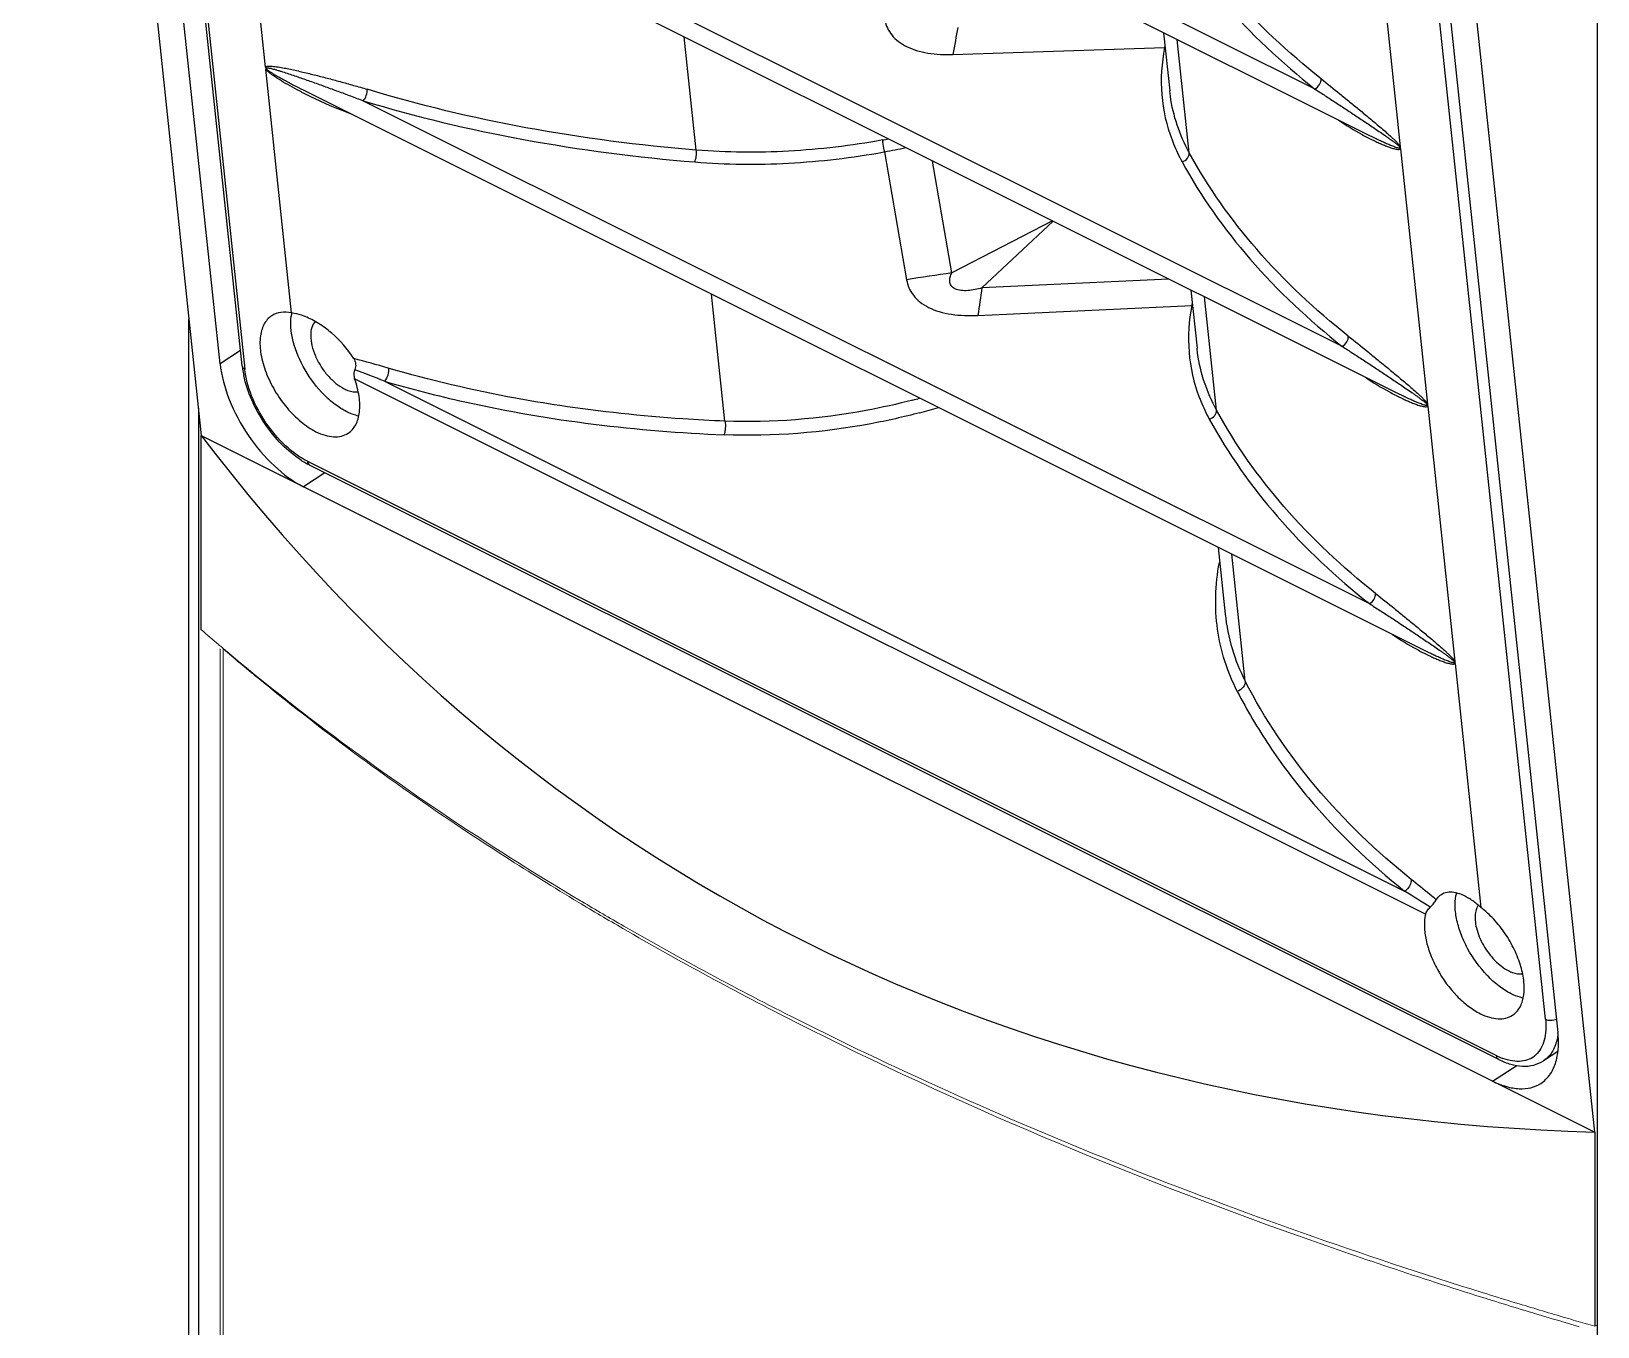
# Model space of a CAD drawing. Header units: millimetres. Extents: x 208114 to 212367, y 170574 to 176275.
# Drawn here: x 211387.2 to 211480.2, y 175111.5 to 175188.4 of the extents above; entities that cross this region are included whole.
import ezdxf

# ---------------------------------------------------------------- set-up
doc = ezdxf.new("R2010")
doc.units = ezdxf.units.MM
doc.header["$LTSCALE"] = 10
doc.layers.add('标注', color=251, linetype='Continuous', lineweight=9)

msp = doc.modelspace()

# ---------------------------------------------------------------- linework, layer by layer
for p, q in [((211480.22, 174468.285), (211480.22, 175336.065)), ((211387.224, 175259.702), (211397.315, 175164.404)), ((211398.43, 175168.671), (211388.879, 175258.875)), ((211399.746, 175168.54), (211390.756, 175253.444)), ((211390.909, 175253.262), (211399.898, 175168.357)), ((211468.309, 175219.16), (211477.86, 175128.957)), ((211480.054, 175123.035), (211469.963, 175218.333)), ((211466.577, 175182.266), (211400.152, 175215.478)), ((211403.7, 175214.856), (211463.432, 175184.99)), ((211477.122, 175129.746), (211468.132, 175214.65)), ((211401.134, 175186.286), (211399.528, 175201.458)), ((211468.196, 175166.983), (211401.77, 175200.195)), ((211405.318, 175199.573), (211465.051, 175169.707)), ((211466.896, 175196.721), (211468.502, 175181.549)), ((211426.703, 175181.363), (211425.991, 175188.085)), ((211454.45, 175188.329), (211454.816, 175184.874)), ((211455.974, 175181.201), (211455.262, 175187.923)), ((211441.939, 175187.04), (211454.507, 175187.447)), ((211402.68, 175171.689), (211401.146, 175186.175)), ((211469.814, 175151.7), (211403.389, 175184.913)), ((211406.936, 175184.291), (211466.669, 175154.424)), ((211454.816, 175184.873), (211454.816, 175184.874)), ((211454.853, 175184.568), (211454.816, 175184.873)), ((211437.833, 175181.25), (211437.883, 175181.259)), ((211437.883, 175181.259), (211439.193, 175173.66)), ((211468.514, 175181.438), (211470.12, 175166.267)), ((211441.882, 175174.07), (211440.737, 175180.712)), ((211447.846, 175177.158), (211441.882, 175174.07)), ((211443.664, 175173.179), (211447.893, 175177.134)), ((211454.761, 175173.7), (211443.664, 175173.179)), ((211456.068, 175173.046), (211456.434, 175169.591)), ((211428.408, 175165.264), (211427.61, 175172.802)), ((211443.425, 175171.543), (211456.121, 175172.14)), ((211457.592, 175165.918), (211456.881, 175172.64)), ((211396.581, 174510.671), (211396.581, 175171.336)), ((211399.648, 175169.464), (211398.43, 175168.671)), ((211456.434, 175169.591), (211456.434, 175169.591)), ((211456.471, 175169.285), (211456.434, 175169.591)), ((211470.001, 175135.977), (211406.421, 175167.767)), ((211408.195, 175167.633), (211468.756, 175137.352)), ((211397.142, 175166.036), (211397.142, 174509.824)), ((211470.132, 175166.155), (211471.738, 175150.984)), ((211397.315, 175152.875), (211397.315, 175164.404)), ((211397.315, 175164.404), (211480.054, 175123.035)), ((211403.613, 175162.882), (211474.217, 175127.58)), ((211474.349, 175127.352), (211403.745, 175162.654)), ((211404.655, 175162.199), (211403.382, 175161.371)), ((211457.686, 175157.764), (211458.106, 175153.797)), ((211459.297, 175149.82), (211458.499, 175157.358)), ((211471.75, 175150.873), (211473.284, 175136.387)), ((211477.857, 175127.828), (211477.014, 175127.279)), ((211473.986, 175126.069), (211475.412, 175126.996)), ((211480.054, 175123.035), (211480.054, 175111.505))]:
    msp.add_line(p, q)
for centre, radius, start, end in [((211584.87, 175161.451), 145.203, 169.20517, 169.85011), ((211464.588, 175185.452), 10.277, 168.14428, 168.80647), ((211454.491, 175188.07), 0.623, 271.47862, 274.81328), ((211415.56, 175208.836), 26.989, 242.92161, 244.06147), ((211416.586, 175210.934), 29.324, 244.05251, 249.1791), ((211474.849, 175198.067), 17.981, 236.06761, 241.40667), ((211474.155, 175196.812), 16.547, 241.43528, 242.64776), ((211425.317, 175249.355), 68.531, 280.45246, 280.7556), ((211449.166, 175183.795), 11.562, 189.1266, 189.78432), ((211425.379, 175249.122), 69.005, 280.4401, 281.51307), ((211464.474, 175185.571), 10.186, 200.75041, 202.10485), ((211464.724, 175185.675), 10.457, 202.11796, 208.61245), ((211460.145, 175045.343), 130.015, 98.07482, 99.27354), ((211601.755, 175149.21), 159.897, 171.37881, 171.97095), ((211466.197, 175170.169), 10.268, 168.13483, 168.9345), ((211456.104, 175172.763), 0.623, 271.52944, 275.52915), ((211405.142, 175171.166), 2.514, 167.90617, 172.2672), ((211405.115, 175169.11), 5.399, 186.05712, 188.189), ((211405.7, 175169.198), 5.99, 188.22797, 191.78417), ((211389.978, 175105.37), 65.685, 73.69828, 75.5541), ((211346.92, 175013.22), 166.126, 68.35602, 69.00811), ((211476.467, 175182.785), 17.982, 236.06762, 241.4036), ((211429.252, 175206.331), 41.129, 284.52559, 285.08331), ((211466.093, 175170.288), 10.187, 200.75102, 202.12743), ((211466.344, 175170.393), 10.459, 202.14043, 208.61218), ((211475.774, 175181.532), 16.55, 241.43211, 242.64431), ((211429.128, 175207.169), 42.805, 284.68399, 286.20729), ((211406.176, 175167.464), 5.39, 237.22978, 240.80497), ((211405.945, 175167.051), 4.917, 240.80346, 243.41569), ((211469.309, 175154.983), 11.266, 186.04497, 207.28157), ((211478.085, 175167.502), 17.982, 236.06762, 241.4036), ((211477.393, 175166.249), 16.55, 241.43211, 242.64431), ((211355.738, 174955.438), 214.163, 57.66775, 58.14816), ((211476.01, 175131.163), 4.007, 243.41122, 246.49939), ((211475.867, 175130.833), 3.648, 246.50038, 249.49714)]:
    msp.add_arc(centre, radius, start, end)
msp.add_ellipse((211592.824, 175409.57), major_axis=(167.423, 270.895), ratio=0.558745, start_param=-3.353464, end_param=-2.829042)
for points, knots in [([(211463.796, 175185.598), (211461.836, 175187.147), (211458.287, 175190.465), (211455.47, 175194.438), (211454.356, 175196.484)], [0, 0, 0, 0, 0.517487, 1, 1, 1, 1]), ([(211453.927, 175195.95), (211455.048, 175193.89), (211457.885, 175189.889), (211461.457, 175186.548), (211463.431, 175184.989)], [0, 0, 0, 0, 0.482484, 1, 1, 1, 1]), ([(211437.901, 175189.059), (211437.933, 175188.906), (211438.035, 175188.599), (211438.404, 175188.01), (211439.029, 175187.553), (211439.789, 175187.261), (211440.711, 175187.054), (211441.443, 175187.024), (211441.939, 175187.04)], [0, 0, 0, 0, 0.096066, 0.196294, 0.422535, 0.553808, 0.695679, 1, 1, 1, 1]), ([(211454.507, 175187.447), (211454.327, 175186.532), (211454.204, 175184.656), (211454.623, 175182.822), (211454.949, 175181.962)], [0, 0, 0, 0, 0.503387, 1, 1, 1, 1]), ([(211401.134, 175186.286), (211401.148, 175186.306), (211401.197, 175186.33), (211401.3, 175186.348), (211401.44, 175186.349), (211401.612, 175186.335), (211401.849, 175186.305), (211402.151, 175186.254), (211402.516, 175186.181), (211402.886, 175186.102), (211403.387, 175185.987), (211404.021, 175185.833), (211404.79, 175185.637), (211405.571, 175185.428), (211406.362, 175185.207), (211406.892, 175185.051), (211407.159, 175184.97)], [0, 0, 0, 0, 0.011722, 0.024255, 0.050968, 0.078939, 0.107648, 0.166468, 0.226568, 0.287607, 0.349416, 0.474999, 0.602929, 0.73307, 0.865406, 1, 1, 1, 1]), ([(211401.134, 175186.286), (211401.135, 175186.281), (211401.139, 175186.259), (211401.147, 175186.237), (211401.157, 175186.222)], [0, 0, 0, 0, 0.229629, 1, 1, 1, 1]), ([(211401.157, 175186.222), (211401.154, 175186.22), (211401.144, 175186.206), (211401.145, 175186.188), (211401.146, 175186.175)], [0, 0, 0, 0, 0.210989, 1, 1, 1, 1]), ([(211403.275, 175184.806), (211403.091, 175184.9), (211402.724, 175185.093), (211402.271, 175185.349), (211401.912, 175185.567), (211401.644, 175185.741), (211401.423, 175185.899), (211401.255, 175186.042), (211401.175, 175186.125), (211401.146, 175186.175)], [0, 0, 0, 0, 0.24367, 0.489223, 0.613213, 0.73862, 0.866595, 0.932438, 1, 1, 1, 1]), ([(211401.157, 175186.222), (211401.156, 175186.227), (211401.157, 175186.236), (211401.173, 175186.249), (211401.201, 175186.253), (211401.236, 175186.253), (211401.288, 175186.247), (211401.356, 175186.236), (211401.469, 175186.212), (211401.612, 175186.174), (211401.786, 175186.124), (211401.962, 175186.07), (211402.2, 175185.995), (211402.498, 175185.897), (211402.858, 175185.775), (211403.221, 175185.65), (211403.585, 175185.522), (211404.075, 175185.349), (211404.691, 175185.127), (211405.434, 175184.856), (211406.184, 175184.577), (211406.685, 175184.387), (211406.936, 175184.291)], [0, 0, 0, 0, 0.002184, 0.004243, 0.009412, 0.015319, 0.021619, 0.035046, 0.049052, 0.077987, 0.107633, 0.137715, 0.168104, 0.229545, 0.291641, 0.354246, 0.41728, 0.480697, 0.608574, 0.737759, 0.868226, 1, 1, 1, 1]), ([(211403.389, 175184.913), (211403.195, 175185.009), (211402.906, 175185.156), (211402.523, 175185.358), (211402.236, 175185.513), (211401.998, 175185.645), (211401.809, 175185.754), (211401.668, 175185.837), (211401.527, 175185.923), (211401.411, 175185.998), (211401.321, 175186.061), (211401.254, 175186.11), (211401.203, 175186.155), (211401.169, 175186.192), (211401.158, 175186.213), (211401.157, 175186.222)], [0, 0, 0, 0, 0.249403, 0.374392, 0.499648, 0.625279, 0.688287, 0.751466, 0.814874, 0.878516, 0.910487, 0.942177, 0.973975, 0.988711, 1, 1, 1, 1]), ([(211406.935, 175184.29), (211407.019, 175184.376), (211407.133, 175184.6), (211407.173, 175184.847), (211407.159, 175184.97)], [0, 0, 0, 0, 0.49359, 1, 1, 1, 1]), ([(211426.703, 175181.363), (211423.315, 175181.637), (211416.724, 175182.49), (211410.254, 175184.03), (211407.159, 175184.97)], [0, 0, 0, 0, 0.512334, 1, 1, 1, 1]), ([(211463.433, 175184.99), (211463.545, 175185.048), (211463.729, 175185.229), (211463.808, 175185.481), (211463.796, 175185.599)], [0, 0, 0, 0, 0.517318, 1, 1, 1, 1]), ([(211463.433, 175184.99), (211463.639, 175184.857), (211464.054, 175184.589), (211464.678, 175184.18), (211465.309, 175183.764), (211465.839, 175183.413), (211466.266, 175183.129), (211466.588, 175182.913), (211466.912, 175182.695), (211467.237, 175182.474), (211467.508, 175182.288), (211467.725, 175182.136), (211467.888, 175182.02), (211468.051, 175181.901), (211468.186, 175181.799), (211468.293, 175181.714), (211468.371, 175181.648), (211468.434, 175181.589), (211468.475, 175181.541), (211468.491, 175181.513), (211468.492, 175181.501)], [0, 0, 0, 0, 0.119525, 0.240777, 0.363571, 0.487799, 0.550438, 0.613433, 0.676801, 0.740577, 0.804822, 0.837158, 0.869667, 0.902392, 0.9354, 0.952041, 0.968779, 0.985501, 0.993762, 1, 1, 1, 1]), ([(211463.796, 175185.598), (211464.171, 175185.302), (211464.737, 175184.847), (211465.496, 175184.228), (211466.084, 175183.746), (211466.58, 175183.335), (211466.982, 175182.999), (211467.288, 175182.741), (211467.597, 175182.476), (211467.854, 175182.248), (211468.06, 175182.057), (211468.215, 175181.906), (211468.343, 175181.771), (211468.44, 175181.652), (211468.485, 175181.586), (211468.502, 175181.55)], [0, 0, 0, 0, 0.23062, 0.350276, 0.472552, 0.59745, 0.660956, 0.725271, 0.790561, 0.857163, 0.891175, 0.925918, 0.961851, 0.980584, 1, 1, 1, 1]), ([(211406.935, 175184.29), (211410.053, 175183.343), (211416.569, 175181.793), (211423.207, 175180.934), (211426.619, 175180.657)], [0, 0, 0, 0, 0.487669, 1, 1, 1, 1]), ([(211455.974, 175181.201), (211455.688, 175181.728), (211455.207, 175182.822), (211454.934, 175183.985), (211454.853, 175184.568)], [0, 0, 0, 0, 0.504693, 1, 1, 1, 1]), ([(211466.552, 175182.115), (211466.717, 175182.03), (211466.967, 175181.906), (211467.303, 175181.752), (211467.554, 175181.645), (211467.806, 175181.547), (211468.052, 175181.462), (211468.26, 175181.41), (211468.41, 175181.392), (211468.496, 175181.409), (211468.514, 175181.438)], [0, 0, 0, 0, 0.264224, 0.39506, 0.524664, 0.652471, 0.77735, 0.896471, 0.951468, 1, 1, 1, 1]), ([(211468.492, 175181.501), (211468.492, 175181.494), (211468.486, 175181.48), (211468.464, 175181.475), (211468.441, 175181.475), (211468.405, 175181.479), (211468.358, 175181.489), (211468.281, 175181.51), (211468.181, 175181.543), (211468.019, 175181.603), (211467.814, 175181.687), (211467.567, 175181.794), (211467.32, 175181.907), (211466.989, 175182.062), (211466.742, 175182.183), (211466.577, 175182.266)], [0, 0, 0, 0, 0.008891, 0.018616, 0.030336, 0.042853, 0.069827, 0.098538, 0.158414, 0.220236, 0.346823, 0.47562, 0.605688, 0.736587, 1, 1, 1, 1]), ([(211426.618, 175180.656), (211426.639, 175180.701), (211426.674, 175180.811), (211426.715, 175181.047), (211426.72, 175181.239), (211426.703, 175181.363)], [0, 0, 0, 0, 0.207504, 0.47825, 1, 1, 1, 1]), ([(211426.619, 175180.656), (211428.467, 175180.506), (211432.23, 175180.467), (211435.967, 175180.909), (211437.833, 175181.25)], [0, 0, 0, 0, 0.494182, 1, 1, 1, 1]), ([(211437.75, 175181.961), (211435.912, 175181.621), (211432.231, 175181.181), (211428.523, 175181.216), (211426.703, 175181.363)], [0, 0, 0, 0, 0.505822, 1, 1, 1, 1]), ([(211437.883, 175181.259), (211437.875, 175181.294), (211437.834, 175181.484), (211437.799, 175181.674), (211437.772, 175181.83)], [0, 0, 0, 0, 0.186555, 1, 1, 1, 1]), ([(211455.546, 175180.667), (211455.669, 175180.703), (211455.886, 175180.839), (211455.985, 175181.089), (211455.974, 175181.201)], [0, 0, 0, 0, 0.531741, 1, 1, 1, 1]), ([(211465.414, 175170.316), (211463.454, 175171.864), (211459.906, 175175.182), (211457.088, 175179.155), (211455.974, 175181.201)], [0, 0, 0, 0, 0.517487, 1, 1, 1, 1]), ([(211468.502, 175181.549), (211468.503, 175181.545), (211468.503, 175181.528), (211468.5, 175181.509), (211468.491, 175181.501)], [0, 0, 0, 0, 0.292963, 1, 1, 1, 1]), ([(211468.491, 175181.501), (211468.495, 175181.496), (211468.506, 175181.476), (211468.512, 175181.454), (211468.514, 175181.438)], [0, 0, 0, 0, 0.269355, 1, 1, 1, 1]), ([(211455.546, 175180.668), (211456.666, 175178.608), (211459.503, 175174.606), (211463.076, 175171.265), (211465.05, 175169.706)], [0, 0, 0, 0, 0.482484, 1, 1, 1, 1]), ([(211443.664, 175173.179), (211443.53, 175173.138), (211443.256, 175173.068), (211442.838, 175173.005), (211442.433, 175173.006), (211442.076, 175173.089), (211441.819, 175173.286), (211441.733, 175173.557), (211441.771, 175173.822), (211441.84, 175173.988), (211441.882, 175174.07)], [0, 0, 0, 0, 0.1551, 0.311532, 0.464047, 0.600307, 0.709612, 0.80347, 0.898402, 1, 1, 1, 1]), ([(211439.193, 175173.66), (211439.221, 175173.497), (211439.315, 175173.171), (211439.581, 175172.717), (211439.982, 175172.317), (211440.509, 175171.99), (211441.144, 175171.749), (211442.122, 175171.54), (211442.9, 175171.519), (211443.425, 175171.543)], [0, 0, 0, 0, 0.095585, 0.19494, 0.3023, 0.421114, 0.552459, 0.694804, 1, 1, 1, 1]), ([(211456.121, 175172.14), (211455.944, 175171.229), (211455.825, 175169.361), (211456.242, 175167.536), (211456.567, 175166.679)], [0, 0, 0, 0, 0.50332, 1, 1, 1, 1]), ([(211401.494, 175171.52), (211401.399, 175171.458), (211401.22, 175171.302), (211401.016, 175170.997), (211400.876, 175170.628), (211400.773, 175170.036), (211400.829, 175169.184), (211401.138, 175168.115), (211401.665, 175167.039), (211402.368, 175166.046), (211403.186, 175165.22), (211403.808, 175164.794), (211404.123, 175164.637)], [0, 0, 0, 0, 0.041123, 0.084286, 0.131099, 0.182544, 0.300174, 0.435493, 0.581916, 0.730712, 0.872703, 1, 1, 1, 1]), ([(211402.68, 175171.689), (211402.469, 175171.733), (211402.054, 175171.764), (211401.655, 175171.624), (211401.494, 175171.52)], [0, 0, 0, 0, 0.52946, 1, 1, 1, 1]), ([(211405.948, 175165.824), (211405.711, 175165.943), (211405.238, 175166.244), (211404.351, 175167.029), (211403.426, 175168.257), (211402.82, 175169.65), (211402.617, 175170.751), (211402.619, 175171.267), (211402.652, 175171.504)], [0, 0, 0, 0, 0.115509, 0.24253, 0.514182, 0.777827, 0.895676, 1, 1, 1, 1]), ([(211403.474, 175171.474), (211403.407, 175171.501), (211403.149, 175171.595), (211402.881, 175171.661), (211402.68, 175171.689)], [0, 0, 0, 0, 0.262937, 1, 1, 1, 1]), ([(211406.365, 175168.979), (211406.005, 175169.545), (211405.341, 175170.308), (211404.304, 175171.079), (211403.75, 175171.366), (211403.474, 175171.474)], [0, 0, 0, 0, 0.52004, 0.769639, 1, 1, 1, 1]), ([(211404.079, 175171.186), (211403.985, 175171.083), (211403.842, 175170.803), (211403.789, 175170.303), (211403.869, 175169.728), (211404.078, 175169.117), (211404.4, 175168.514), (211404.809, 175167.964), (211405.276, 175167.507), (211405.627, 175167.271), (211405.804, 175167.183)], [0, 0, 0, 0, 0.08682, 0.189998, 0.311406, 0.447647, 0.592329, 0.737675, 0.875811, 1, 1, 1, 1]), ([(211465.051, 175169.707), (211465.164, 175169.765), (211465.347, 175169.946), (211465.426, 175170.198), (211465.414, 175170.316)], [0, 0, 0, 0, 0.517318, 1, 1, 1, 1]), ([(211465.414, 175170.316), (211465.79, 175170.019), (211466.355, 175169.564), (211467.114, 175168.945), (211467.702, 175168.463), (211468.199, 175168.052), (211468.601, 175167.717), (211468.906, 175167.458), (211469.215, 175167.193), (211469.472, 175166.965), (211469.678, 175166.774), (211469.833, 175166.623), (211469.961, 175166.488), (211470.058, 175166.369), (211470.103, 175166.303), (211470.12, 175166.267)], [0, 0, 0, 0, 0.23062, 0.350276, 0.472552, 0.59745, 0.660956, 0.725271, 0.790561, 0.857163, 0.891175, 0.925918, 0.961851, 0.980584, 1, 1, 1, 1]), ([(211457.592, 175165.918), (211457.306, 175166.445), (211456.826, 175167.539), (211456.552, 175168.702), (211456.471, 175169.285)], [0, 0, 0, 0, 0.504693, 1, 1, 1, 1]), ([(211465.051, 175169.707), (211465.257, 175169.574), (211465.672, 175169.306), (211466.296, 175168.897), (211466.928, 175168.481), (211467.457, 175168.13), (211467.884, 175167.846), (211468.206, 175167.63), (211468.53, 175167.412), (211468.855, 175167.192), (211469.126, 175167.005), (211469.343, 175166.853), (211469.506, 175166.737), (211469.669, 175166.618), (211469.804, 175166.516), (211469.911, 175166.431), (211469.989, 175166.365), (211470.052, 175166.306), (211470.093, 175166.258), (211470.109, 175166.231), (211470.11, 175166.218)], [0, 0, 0, 0, 0.119525, 0.240777, 0.363571, 0.487799, 0.550437, 0.613433, 0.676801, 0.740576, 0.804822, 0.837157, 0.869666, 0.902392, 0.9354, 0.95204, 0.968779, 0.9855, 0.993762, 1, 1, 1, 1]), ([(211398.43, 175168.671), (211398.507, 175167.947), (211398.922, 175166.448), (211400.032, 175164.383), (211401.525, 175162.602), (211402.749, 175161.687), (211403.382, 175161.371)], [0, 0, 0, 0, 0.239903, 0.504672, 0.76691, 1, 1, 1, 1]), ([(211399.746, 175168.54), (211399.75, 175168.503), (211399.789, 175168.424), (211399.858, 175168.377), (211399.898, 175168.357)], [0, 0, 0, 0, 0.453005, 1, 1, 1, 1]), ([(211403.613, 175162.882), (211403.138, 175163.119), (211402.219, 175163.806), (211401.1, 175165.141), (211400.267, 175166.69), (211399.956, 175167.814), (211399.898, 175168.357)], [0, 0, 0, 0, 0.233078, 0.495328, 0.760109, 1, 1, 1, 1]), ([(211406.432, 175168.321), (211406.376, 175168.192), (211406.361, 175167.992), (211406.406, 175167.811), (211406.421, 175167.767)], [0, 0, 0, 0, 0.751655, 1, 1, 1, 1]), ([(211406.365, 175168.979), (211406.426, 175168.882), (211406.509, 175168.661), (211406.478, 175168.424), (211406.432, 175168.321)], [0, 0, 0, 0, 0.504668, 1, 1, 1, 1]), ([(211408.423, 175168.413), (211408.441, 175168.276), (211408.404, 175167.995), (211408.283, 175167.738), (211408.194, 175167.633)], [0, 0, 0, 0, 0.500087, 1, 1, 1, 1]), ([(211418.593, 175166.188), (211417.715, 175166.32), (211414.289, 175166.893), (211410.898, 175167.688), (211408.416, 175168.415)], [0, 0, 0, 0, 0.255493, 1, 1, 1, 1]), ([(211403.259, 175162.932), (211402.84, 175163.201), (211402.043, 175163.87), (211401.048, 175165.093), (211400.275, 175166.479), (211399.939, 175167.478), (211399.836, 175167.975)], [0, 0, 0, 0, 0.239511, 0.496636, 0.755593, 1, 1, 1, 1]), ([(211406.033, 175164.546), (211406.125, 175164.606), (211406.299, 175164.755), (211406.499, 175165.047), (211406.639, 175165.399), (211406.75, 175165.963), (211406.714, 175166.778), (211406.541, 175167.429), (211406.421, 175167.767)], [0, 0, 0, 0, 0.095341, 0.195118, 0.302896, 0.420946, 0.690073, 1, 1, 1, 1]), ([(211408.195, 175167.633), (211409.767, 175167.172), (211416.37, 175165.481), (211423.184, 175164.66), (211428.354, 175164.45)], [0, 0, 0, 0, 0.240527, 1, 1, 1, 1]), ([(211405.804, 175167.183), (211405.876, 175167.147), (211406.136, 175167.034), (211406.431, 175166.98), (211406.633, 175167.01)], [0, 0, 0, 0, 0.281612, 1, 1, 1, 1]), ([(211439.568, 175166.516), (211438.643, 175166.277), (211434.981, 175165.463), (211431.201, 175165.155), (211428.408, 175165.264)], [0, 0, 0, 0, 0.254783, 1, 1, 1, 1]), ([(211468.169, 175166.833), (211468.335, 175166.747), (211468.584, 175166.623), (211468.921, 175166.47), (211469.172, 175166.362), (211469.423, 175166.264), (211469.67, 175166.18), (211469.878, 175166.127), (211470.029, 175166.11), (211470.114, 175166.127), (211470.132, 175166.156)], [0, 0, 0, 0, 0.264222, 0.395057, 0.52466, 0.652467, 0.777347, 0.89647, 0.951469, 1, 1, 1, 1]), ([(211470.11, 175166.218), (211470.11, 175166.212), (211470.105, 175166.197), (211470.082, 175166.193), (211470.059, 175166.192), (211470.023, 175166.196), (211469.977, 175166.206), (211469.899, 175166.227), (211469.799, 175166.26), (211469.637, 175166.321), (211469.432, 175166.404), (211469.185, 175166.511), (211468.938, 175166.624), (211468.607, 175166.78), (211468.36, 175166.901), (211468.196, 175166.983)], [0, 0, 0, 0, 0.008892, 0.018617, 0.030339, 0.042857, 0.069829, 0.09854, 0.158416, 0.220238, 0.346825, 0.475621, 0.605689, 0.736587, 1, 1, 1, 1]), ([(211406.664, 175165.566), (211406.605, 175165.579), (211406.359, 175165.641), (211406.122, 175165.737), (211405.948, 175165.824)], [0, 0, 0, 0, 0.23617, 1, 1, 1, 1]), ([(211428.408, 175165.264), (211427.574, 175165.298), (211424.291, 175165.473), (211421.018, 175165.822), (211418.593, 175166.188)], [0, 0, 0, 0, 0.253896, 1, 1, 1, 1]), ([(211439.978, 175165.762), (211439.015, 175165.51), (211435.203, 175164.651), (211431.263, 175164.334), (211428.354, 175164.45)], [0, 0, 0, 0, 0.254795, 1, 1, 1, 1]), ([(211457.164, 175165.384), (211457.287, 175165.421), (211457.504, 175165.556), (211457.603, 175165.806), (211457.592, 175165.918)], [0, 0, 0, 0, 0.531741, 1, 1, 1, 1]), ([(211457.164, 175165.385), (211458.285, 175163.325), (211461.121, 175159.324), (211464.694, 175155.983), (211466.668, 175154.424)], [0, 0, 0, 0, 0.482484, 1, 1, 1, 1]), ([(211467.033, 175155.033), (211465.072, 175156.581), (211461.524, 175159.899), (211458.706, 175163.873), (211457.592, 175165.918)], [0, 0, 0, 0, 0.517487, 1, 1, 1, 1]), ([(211470.12, 175166.267), (211470.121, 175166.262), (211470.122, 175166.245), (211470.118, 175166.226), (211470.11, 175166.218)], [0, 0, 0, 0, 0.292942, 1, 1, 1, 1]), ([(211470.11, 175166.218), (211470.113, 175166.213), (211470.124, 175166.194), (211470.13, 175166.172), (211470.132, 175166.155)], [0, 0, 0, 0, 0.269364, 1, 1, 1, 1]), ([(211404.123, 175164.637), (211404.297, 175164.55), (211404.639, 175164.41), (211405.156, 175164.313), (211405.632, 175164.349), (211405.913, 175164.468), (211406.033, 175164.546)], [0, 0, 0, 0, 0.292334, 0.552195, 0.784241, 1, 1, 1, 1]), ([(211428.408, 175165.264), (211428.434, 175165.125), (211428.44, 175164.907), (211428.405, 175164.634), (211428.37, 175164.505), (211428.349, 175164.45)], [0, 0, 0, 0, 0.51542, 0.7845, 1, 1, 1, 1]), ([(211403.613, 175162.882), (211403.618, 175162.833), (211403.641, 175162.742), (211403.708, 175162.673), (211403.745, 175162.654)], [0, 0, 0, 0, 0.542373, 1, 1, 1, 1]), ([(211458.823, 175149.215), (211458.526, 175149.792), (211458.028, 175150.996), (211457.596, 175152.905), (211457.491, 175154.882), (211457.638, 175156.205), (211457.761, 175156.865)], [0, 0, 0, 0, 0.247738, 0.494368, 0.743817, 1, 1, 1, 1]), ([(211466.669, 175154.424), (211466.782, 175154.483), (211466.966, 175154.663), (211467.044, 175154.915), (211467.032, 175155.033)], [0, 0, 0, 0, 0.517318, 1, 1, 1, 1]), ([(211466.669, 175154.424), (211466.875, 175154.292), (211467.29, 175154.023), (211467.915, 175153.615), (211468.546, 175153.199), (211469.076, 175152.848), (211469.502, 175152.563), (211469.825, 175152.347), (211470.148, 175152.129), (211470.473, 175151.909), (211470.744, 175151.722), (211470.961, 175151.57), (211471.125, 175151.454), (211471.288, 175151.335), (211471.422, 175151.233), (211471.529, 175151.148), (211471.607, 175151.082), (211471.67, 175151.023), (211471.711, 175150.975), (211471.727, 175150.948), (211471.728, 175150.935)], [0, 0, 0, 0, 0.119525, 0.240777, 0.363571, 0.487799, 0.550437, 0.613433, 0.676801, 0.740576, 0.804822, 0.837157, 0.869666, 0.902392, 0.9354, 0.95204, 0.968779, 0.9855, 0.993762, 1, 1, 1, 1]), ([(211467.033, 175155.033), (211467.408, 175154.737), (211467.973, 175154.281), (211468.732, 175153.662), (211469.32, 175153.18), (211469.817, 175152.77), (211470.219, 175152.434), (211470.525, 175152.175), (211470.833, 175151.91), (211471.09, 175151.682), (211471.296, 175151.491), (211471.452, 175151.34), (211471.579, 175151.205), (211471.676, 175151.086), (211471.721, 175151.02), (211471.738, 175150.984)], [0, 0, 0, 0, 0.23062, 0.350276, 0.472552, 0.59745, 0.660956, 0.725271, 0.790561, 0.857163, 0.891175, 0.925918, 0.961851, 0.980584, 1, 1, 1, 1]), ([(211469.788, 175151.55), (211469.953, 175151.464), (211470.203, 175151.341), (211470.539, 175151.187), (211470.79, 175151.079), (211471.042, 175150.981), (211471.289, 175150.897), (211471.497, 175150.844), (211471.647, 175150.827), (211471.732, 175150.844), (211471.75, 175150.873)], [0, 0, 0, 0, 0.264222, 0.395057, 0.524661, 0.652468, 0.777348, 0.896471, 0.95147, 1, 1, 1, 1]), ([(211471.728, 175150.935), (211471.729, 175150.929), (211471.723, 175150.915), (211471.7, 175150.91), (211471.677, 175150.909), (211471.641, 175150.913), (211471.595, 175150.923), (211471.517, 175150.944), (211471.417, 175150.978), (211471.255, 175151.038), (211471.05, 175151.121), (211470.804, 175151.229), (211470.556, 175151.341), (211470.225, 175151.497), (211469.978, 175151.618), (211469.814, 175151.7)], [0, 0, 0, 0, 0.008892, 0.018617, 0.030339, 0.042857, 0.069829, 0.09854, 0.158416, 0.220238, 0.346825, 0.475621, 0.605689, 0.736587, 1, 1, 1, 1]), ([(211471.738, 175150.984), (211471.739, 175150.979), (211471.74, 175150.963), (211471.737, 175150.943), (211471.728, 175150.935)], [0, 0, 0, 0, 0.292942, 1, 1, 1, 1]), ([(211471.728, 175150.935), (211471.731, 175150.93), (211471.742, 175150.911), (211471.748, 175150.889), (211471.75, 175150.873)], [0, 0, 0, 0, 0.269286, 1, 1, 1, 1]), ([(211459.297, 175149.82), (211459.307, 175149.696), (211459.196, 175149.419), (211458.96, 175149.262), (211458.824, 175149.212)], [0, 0, 0, 0, 0.460416, 1, 1, 1, 1]), ([(211469.155, 175138.045), (211467.091, 175139.692), (211463.348, 175143.281), (211460.445, 175147.591), (211459.297, 175149.82)], [0, 0, 0, 0, 0.51301, 1, 1, 1, 1]), ([(211458.823, 175149.215), (211459.396, 175148.103), (211460.686, 175145.919), (211463.809, 175141.764), (211466.678, 175139.013), (211468.756, 175137.352)], [0, 0, 0, 0, 0.241095, 0.487317, 1, 1, 1, 1]), ([(211469.148, 175138.051), (211469.153, 175137.99), (211469.125, 175137.714), (211468.938, 175137.464), (211468.757, 175137.351)], [0, 0, 0, 0, 0.22258, 1, 1, 1, 1]), ([(211470.64, 175136.841), (211470.514, 175136.944), (211470.021, 175137.348), (211469.526, 175137.749), (211469.155, 175138.045)], [0, 0, 0, 0, 0.255734, 1, 1, 1, 1]), ([(211470.278, 175136.397), (211470.358, 175136.475), (211470.485, 175136.618), (211470.598, 175136.773), (211470.64, 175136.841)], [0, 0, 0, 0, 0.580081, 1, 1, 1, 1]), ([(211470.64, 175136.841), (211470.66, 175136.874), (211470.743, 175136.995), (211470.851, 175137.099), (211470.941, 175137.157)], [0, 0, 0, 0, 0.262454, 1, 1, 1, 1]), ([(211470.941, 175137.157), (211471.042, 175137.223), (211471.286, 175137.316), (211471.701, 175137.306), (211472.155, 175137.166), (211472.453, 175137.005), (211472.607, 175136.908)], [0, 0, 0, 0, 0.203572, 0.428422, 0.691718, 1, 1, 1, 1]), ([(211475.081, 175131.258), (211474.828, 175131.384), (211474.325, 175131.71), (211473.391, 175132.559), (211472.619, 175133.633), (211472.077, 175134.815), (211471.822, 175135.691), (211471.729, 175136.508), (211471.786, 175137.025), (211471.849, 175137.255)], [0, 0, 0, 0, 0.117585, 0.247332, 0.5236, 0.659599, 0.786773, 0.900949, 1, 1, 1, 1]), ([(211473.284, 175136.387), (211473.228, 175136.437), (211473.014, 175136.625), (211472.784, 175136.796), (211472.607, 175136.908)], [0, 0, 0, 0, 0.264015, 1, 1, 1, 1]), ([(211470.001, 175135.977), (211469.947, 175135.744), (211469.908, 175135.227), (211470.017, 175134.415), (211470.283, 175133.551), (211470.828, 175132.393), (211471.593, 175131.343), (211472.514, 175130.512), (211473.008, 175130.194), (211473.256, 175130.07)], [0, 0, 0, 0, 0.100586, 0.215862, 0.343501, 0.479356, 0.754194, 0.883068, 1, 1, 1, 1]), ([(211470.001, 175135.977), (211470.019, 175136.051), (211470.101, 175136.204), (211470.212, 175136.333), (211470.278, 175136.397)], [0, 0, 0, 0, 0.450005, 1, 1, 1, 1]), ([(211472.968, 175136.081), (211472.916, 175135.78), (211472.989, 175135.088), (211473.403, 175134.109), (211474.058, 175133.227), (211474.634, 175132.768), (211474.937, 175132.616)], [0, 0, 0, 0, 0.218972, 0.48288, 0.756412, 1, 1, 1, 1]), ([(211473.028, 175136.308), (211473.022, 175136.29), (211472.997, 175136.216), (211472.979, 175136.139), (211472.968, 175136.081)], [0, 0, 0, 0, 0.241687, 1, 1, 1, 1]), ([(211473.133, 175136.519), (211473.123, 175136.503), (211473.082, 175136.436), (211473.049, 175136.364), (211473.028, 175136.308)], [0, 0, 0, 0, 0.242297, 1, 1, 1, 1]), ([(211475.166, 175129.979), (211475.251, 175130.035), (211475.412, 175130.17), (211475.676, 175130.531), (211475.866, 175131.137), (211475.872, 175131.979), (211475.678, 175132.916), (211475.295, 175133.889), (211474.75, 175134.834), (211474.08, 175135.686), (211473.558, 175136.175), (211473.284, 175136.387)], [0, 0, 0, 0, 0.041122, 0.08389, 0.178999, 0.291546, 0.421138, 0.563533, 0.712337, 0.860222, 1, 1, 1, 1]), ([(211474.937, 175132.616), (211475.009, 175132.58), (211475.27, 175132.467), (211475.566, 175132.413), (211475.768, 175132.444)], [0, 0, 0, 0, 0.281737, 1, 1, 1, 1]), ([(211475.796, 175131), (211475.737, 175131.012), (211475.491, 175131.075), (211475.254, 175131.171), (211475.081, 175131.258)], [0, 0, 0, 0, 0.236197, 1, 1, 1, 1]), ([(211473.256, 175130.07), (211473.43, 175129.983), (211473.772, 175129.844), (211474.289, 175129.747), (211474.765, 175129.783), (211475.046, 175129.901), (211475.166, 175129.979)], [0, 0, 0, 0, 0.292275, 0.552209, 0.784245, 1, 1, 1, 1]), ([(211477.122, 175129.746), (211477.145, 175129.525), (211477.16, 175129.103), (211477.075, 175128.509), (211476.879, 175128.003), (211476.574, 175127.606), (211476.166, 175127.34), (211475.68, 175127.221), (211475.139, 175127.245), (211474.775, 175127.347), (211474.589, 175127.417)], [0, 0, 0, 0, 0.152961, 0.289901, 0.411905, 0.52305, 0.63012, 0.741211, 0.863125, 1, 1, 1, 1]), ([(211477.122, 175129.746), (211477.217, 175129.698), (211477.447, 175129.663), (211477.67, 175129.708), (211477.775, 175129.756)], [0, 0, 0, 0, 0.481954, 1, 1, 1, 1]), ([(211476.851, 175125.933), (211477.049, 175126.061), (211477.411, 175126.414), (211477.756, 175127.131), (211477.912, 175128.003), (211477.895, 175128.628), (211477.86, 175128.957)], [0, 0, 0, 0, 0.211562, 0.44189, 0.703419, 1, 1, 1, 1]), ([(211477.796, 175128.5), (211477.737, 175128.247), (211477.561, 175127.776), (211477.209, 175127.406), (211477.014, 175127.279)], [0, 0, 0, 0, 0.528096, 1, 1, 1, 1]), ([(211477.862, 175128.905), (211477.859, 175128.87), (211477.843, 175128.734), (211477.819, 175128.599), (211477.796, 175128.5)], [0, 0, 0, 0, 0.256945, 1, 1, 1, 1]), ([(211474.349, 175127.352), (211474.312, 175127.371), (211474.245, 175127.44), (211474.222, 175127.531), (211474.217, 175127.58)], [0, 0, 0, 0, 0.457627, 1, 1, 1, 1]), ([(211474.349, 175127.352), (211474.577, 175127.238), (211475.035, 175127.053), (211475.742, 175126.927), (211476.422, 175126.985), (211476.833, 175127.162), (211477.014, 175127.279)], [0, 0, 0, 0, 0.27461, 0.528566, 0.767852, 1, 1, 1, 1]), ([(211473.986, 175126.069), (211474.247, 175125.938), (211474.76, 175125.729), (211475.536, 175125.584), (211476.25, 175125.637), (211476.671, 175125.815), (211476.851, 175125.933)], [0, 0, 0, 0, 0.29228, 0.552209, 0.784245, 1, 1, 1, 1])]:
    msp.add_open_spline(points, degree=3, knots=knots)
at = {"layer": '标注', "color": 0, "lineweight": 5}
for p, q in [((211398.345, 175151.991), (211398.404, 175151.941)), ((211398.436, 175151.734), (211398.436, 174510.292)), ((211398.621, 174509.951), (211398.621, 175151.734)), ((211398.831, 175151.581), (211398.924, 175151.502)), ((211419.821, 175136.784), (211419.907, 175136.733)), ((211475.458, 175112.579), (211475.029, 175112.71)), ((211475.128, 175112.968), (211475.559, 175112.837)), ((211480.054, 175111.505), (211480.22, 175111.589))]:
    msp.add_line(p, q, dxfattribs=at)
for centre, radius, start, end in [((211483.583, 175252.397), 131.708, 229.08067, 229.67114), ((211484.943, 175253.997), 133.807, 229.70349, 229.94258), ((211485.875, 175253.9), 134.354, 229.50139, 230.64206), ((211490.363, 175259.393), 141.448, 230.64774, 232.0902), ((211517.704, 175299.49), 190.017, 238.94972, 239.88013), ((211518.035, 175301.374), 191.666, 239.20462, 240.06645), ((211526.819, 175315.555), 208.488, 239.92875, 243.12996), ((211525.255, 175314.012), 206.22, 240.08019, 243.32594), ((211568.33, 175417.976), 318.93, 252.68755, 253.00836), ((211568.038, 175415.543), 316.793, 252.60505, 252.92683), ((211569.798, 175421.31), 322.823, 253.00825, 253.6872), ((211569.897, 175423.127), 324.314, 253.08904, 253.60182), ((211570.986, 175426.814), 328.159, 253.60121, 253.80977)]:
    msp.add_arc(centre, radius, start, end, dxfattribs=at)
for points, knots in [([(211398.924, 175151.502), (211400.488, 175150.189), (211407.143, 175144.858), (211414.254, 175140.107), (211419.821, 175136.784)], [0, 0, 0, 0, 0.239511, 1, 1, 1, 1]), ([(211419.695, 175136.699), (211418.245, 175137.572), (211412.673, 175141.031), (211407.293, 175144.804), (211403.454, 175147.794)], [0, 0, 0, 0, 0.258045, 1, 1, 1, 1]), ([(211473.33, 175113.237), (211469.681, 175114.381), (211455.793, 175119.011), (211442.237, 175124.685), (211432.59, 175129.577)], [0, 0, 0, 0, 0.261187, 1, 1, 1, 1]), ([(211432.679, 175129.738), (211439.019, 175126.547), (211452.407, 175120.589), (211466.229, 175115.737), (211473.422, 175113.494)], [0, 0, 0, 0, 0.485069, 1, 1, 1, 1])]:
    msp.add_open_spline(points, degree=3, knots=knots, dxfattribs=at)
msp.add_open_spline([(211479.486, 175111.67), (211479.675, 175111.615), (211479.865, 175111.56), (211480.054, 175111.505)], degree=3, dxfattribs=at)

doc.saveas('drawing.dxf')
